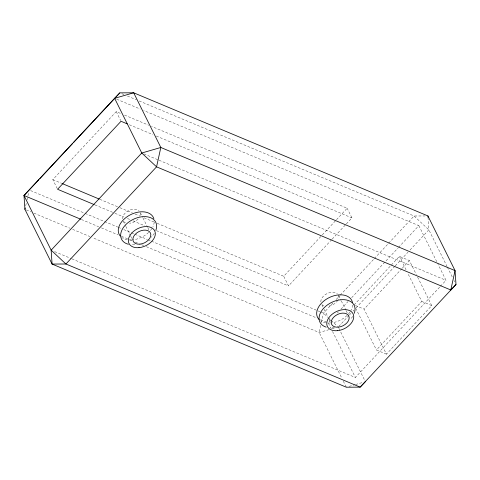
<?xml version="1.0" encoding="UTF-8"?>
<svg xmlns="http://www.w3.org/2000/svg" width="480" height="480" viewBox="0 0 480 480"><rect width="100%" height="100%" fill="white"/><g stroke="black" fill="none" stroke-linecap="round" stroke-linejoin="round"><path stroke-width="0.36" stroke-dasharray="2.4 1.8" d="M25.728 205.794L26.358 202.926M26.994 200.058L27.78 196.476M27.942 195.756L28.734 192.168M320.754 325.35L319.17 332.52L341.682 377.868M321.39 322.482L323.442 313.158L333.12 302.784M57.27 188.634L52.8 179.628L116.232 111.618L121.074 113.646M331.65 239.676L288.51 285.918L283.722 276.27L321.786 235.464M322.29 234.924L335.994 220.23M336.504 219.69L347.16 208.26L151.494 126.378M332.16 239.13L345.858 224.442M346.368 223.896L351.948 217.914L347.16 208.26M336.174 299.508L339.738 295.692M340.248 295.146L373.848 259.122M374.358 258.576L388.104 243.84M388.614 243.294L414.072 216L425.004 215.952M330.78 320.076L328.236 322.806L331.212 328.806M337.398 312.978L338.418 311.892M340.962 309.162L348.09 301.518M351.654 297.696L397.986 248.028M398.496 247.482L418.86 225.654L143.664 110.484M354.084 304.95L399.396 256.374L409.392 260.556L416.298 274.464M338.742 326.442L348.924 315.528M349.434 314.982L350.958 313.344M352.998 311.16L354.012 310.068M356.052 307.884L394.746 266.406M395.256 265.86L407.982 252.21M410.016 250.032L428.856 229.836L428.07 218.13M417.612 277.11L431.748 305.586L386.436 354.168L364.08 309.132L401.754 268.746M402.264 268.2L409.392 260.556M386.436 354.168L376.44 349.98L421.752 301.404L407.616 272.928M71.886 258.846L355.38 377.484L439.896 286.884M440.4 286.338L446.004 280.332L438.06 264.33M329.052 329.652L319.17 332.52L92.622 237.708M331.878 328.836L334.704 328.014M349.14 386.382L354.786 384.744M355.494 384.54L363.258 382.284M121.902 93.732L123.978 94.596M127.428 96.042L136.41 99.798M139.17 100.956L414.072 216L428.856 229.836L447.06 266.514M116.7 99.198L140.208 109.038M124.53 115.092L148.728 125.22M129.318 124.74L152.826 134.58M156.288 136.026L351.948 217.914M143.844 153.876L158.364 159.954M159.054 160.248L446.004 280.332M421.752 301.404L431.748 305.586M355.416 305.508L364.08 309.132M52.8 179.628L61.788 183.39M99.81 199.302L119.172 207.408M119.862 207.696L132.306 212.904M135.072 214.062L139.914 216.084M144.06 217.824L154.434 222.162M157.2 223.32L283.722 276.27M94.92 204.9L114.282 213.006M114.972 213.294L123.96 217.056M127.416 218.502L130.182 219.66M132.948 220.818L144.702 225.738M156.456 230.652L288.51 285.918M30.588 190.596L84.462 213.144M85.152 213.432L117.618 227.016M118.308 227.304L121.068 228.462M123.834 229.62L130.74 232.512M131.43 232.8L134.19 233.952M134.886 234.246L147.318 239.448M148.008 239.736L150.768 240.894M151.458 241.182L319.992 311.712M320.682 312L323.442 313.158L327.828 317.256M81.39 219.504L98.676 226.734M101.442 227.892L118.038 234.84M121.494 236.286L129.102 239.466M129.792 239.76L131.868 240.624M135.324 242.07L137.394 242.94M141.546 244.674L143.622 245.544M146.388 246.702L316.482 317.886M320.628 319.62L326.85 322.224M26.316 209.964L31.152 211.986M33.912 213.138L69.828 228.174M72.594 229.326L89.862 236.556M54.6 251.61L71.196 258.558M328.374 317.766L330.564 319.818M331.11 320.328L337.686 326.478M447.396 267.18L452.358 277.182M454.014 280.512L454.674 281.85M418.86 225.654L437.73 263.664M399.396 256.374L406.302 270.282M355.728 308.262L376.44 349.98M338.7 295.686L340.968 300.258M341.292 300.912L345.834 310.056M346.158 310.71L347.454 313.326M338.892 328.32L365.376 381.672M321.894 304.77L323.838 308.688M324.162 309.342L327.732 316.53M329.028 319.14L330.324 321.756M332.538 331.476L355.38 377.484M343.338 381.198L346.314 387.204M116.232 111.618L120.702 120.624M140.346 212.676L142.62 217.248M142.944 217.902L147.486 227.052M147.81 227.7L149.106 230.316M123.222 221.106L125.49 225.678M125.814 226.332L130.356 235.476M130.68 236.13L131.976 238.746M140.442 213.63A9.546 6.288 -26.4 0 1 140.25 215.412M138.126 219.024A9.546 6.288 -26.4 0 1 129.558 223.242M125.418 222.714A9.546 6.288 -26.4 0 1 123.9 221.772M122.478 218.844A9.546 6.288 -26.4 0 1 128.706 210.582A9.546 6.288 -26.4 0 1 139.02 210.702M338.376 295.032A9.546 6.288 -26.4 0 1 338.136 299.652M337.812 300.264A9.546 6.288 -26.4 0 1 327.912 306.252M323.766 305.724A9.546 6.288 -26.4 0 1 322.248 304.782M320.826 301.854A9.546 6.288 -26.4 0 1 327.06 293.592A9.546 6.288 -26.4 0 1 337.368 293.712M352.62 305.1A19.092 12.576 -26.4 0 1 350.664 310.956M349.884 312.162A19.092 12.576 -26.4 0 1 347.988 314.496M347.052 315.45A19.092 12.576 -26.4 0 1 330.858 322.926M330.102 322.986A19.092 12.576 -26.4 0 1 326.436 322.878M325.752 322.776A19.092 12.576 -26.4 0 1 320.64 320.844M154.212 222.066A19.092 12.576 -26.4 0 1 152.904 226.704M151.878 228.522A19.092 12.576 -26.4 0 1 149.58 231.462M148.644 232.416A19.092 12.576 -26.4 0 1 132.45 239.892M131.694 239.952A19.092 12.576 -26.4 0 1 128.028 239.844M127.344 239.742A19.092 12.576 -26.4 0 1 121.656 237.396M154.278 233.352A19.092 12.576 -26.4 0 1 151.038 237.24M134.844 244.716A19.092 12.576 -26.4 0 1 131.124 244.74M352.686 316.386A19.092 12.576 -26.4 0 1 350.382 319.326M334.578 327.594A19.092 12.576 -26.4 0 1 330.258 327.828"/><path stroke-width="0.72" d="M365.376 381.672L360.168 387.138L346.314 387.204L52.08 264.066L24.936 209.382L25.248 207.948M38.88 179.646L24 195.486L51.144 250.164L52.08 264.066L65.928 264L156.558 166.842L160.83 147.48L133.686 92.796L114.624 98.328L141.768 153.012L156.558 166.842L450.792 289.98L455.064 270.618L427.92 215.934L133.686 92.796L119.832 92.862L114.624 98.328L24 195.486L24.936 209.382M39.9 178.554L72.48 143.622M73.5 142.53L119.832 92.862M456 284.514L360.168 387.138L65.928 264L51.144 250.164L141.768 153.012L160.83 147.48L455.064 270.618L456 284.514L450.792 289.98M127.248 123.876L121.026 121.272L57.588 189.276L94.23 204.612M62.478 183.678L99.12 199.014M24 195.486L80.7 219.21M427.92 215.934L428.022 217.398M319.05 319.518A19.092 12.576 -26.4 0 1 328.71 297.84A19.092 12.576 -26.4 0 1 352.44 302.364M120.192 235.98A19.092 12.576 -26.4 0 1 130.302 214.806A19.092 12.576 -26.4 0 1 153.858 218.682M128.406 244.284A19.092 12.576 -26.4 0 1 122.886 228.27A19.092 12.576 -26.4 0 1 145.68 216.642A19.092 12.576 -26.4 0 1 155.832 230.292M326.178 327.138A19.092 12.576 -26.4 0 1 321.558 310.902A19.092 12.576 -26.4 0 1 344.334 299.694A19.092 12.576 -26.4 0 1 354.24 313.326M338.286 327.156A9.546 6.288 -26.4 0 0 348.75 315.936A9.546 6.288 -26.4 0 0 333.522 317.364A9.546 6.288 -26.4 0 0 338.286 327.156M139.938 244.146A9.546 6.288 -26.4 0 0 150.402 232.932A9.546 6.288 -26.4 0 0 135.174 234.354A9.546 6.288 -26.4 0 0 139.938 244.146M138.99 247.65A14.316 9.432 -26.4 0 0 154.686 230.82A14.316 9.432 -26.4 0 0 131.844 232.962A14.316 9.432 -26.4 0 0 138.99 247.65M337.398 330.684A14.316 9.432 -26.4 0 0 353.094 313.854A14.316 9.432 -26.4 0 0 330.252 315.996A14.316 9.432 -26.4 0 0 337.398 330.684"/></g></svg>
